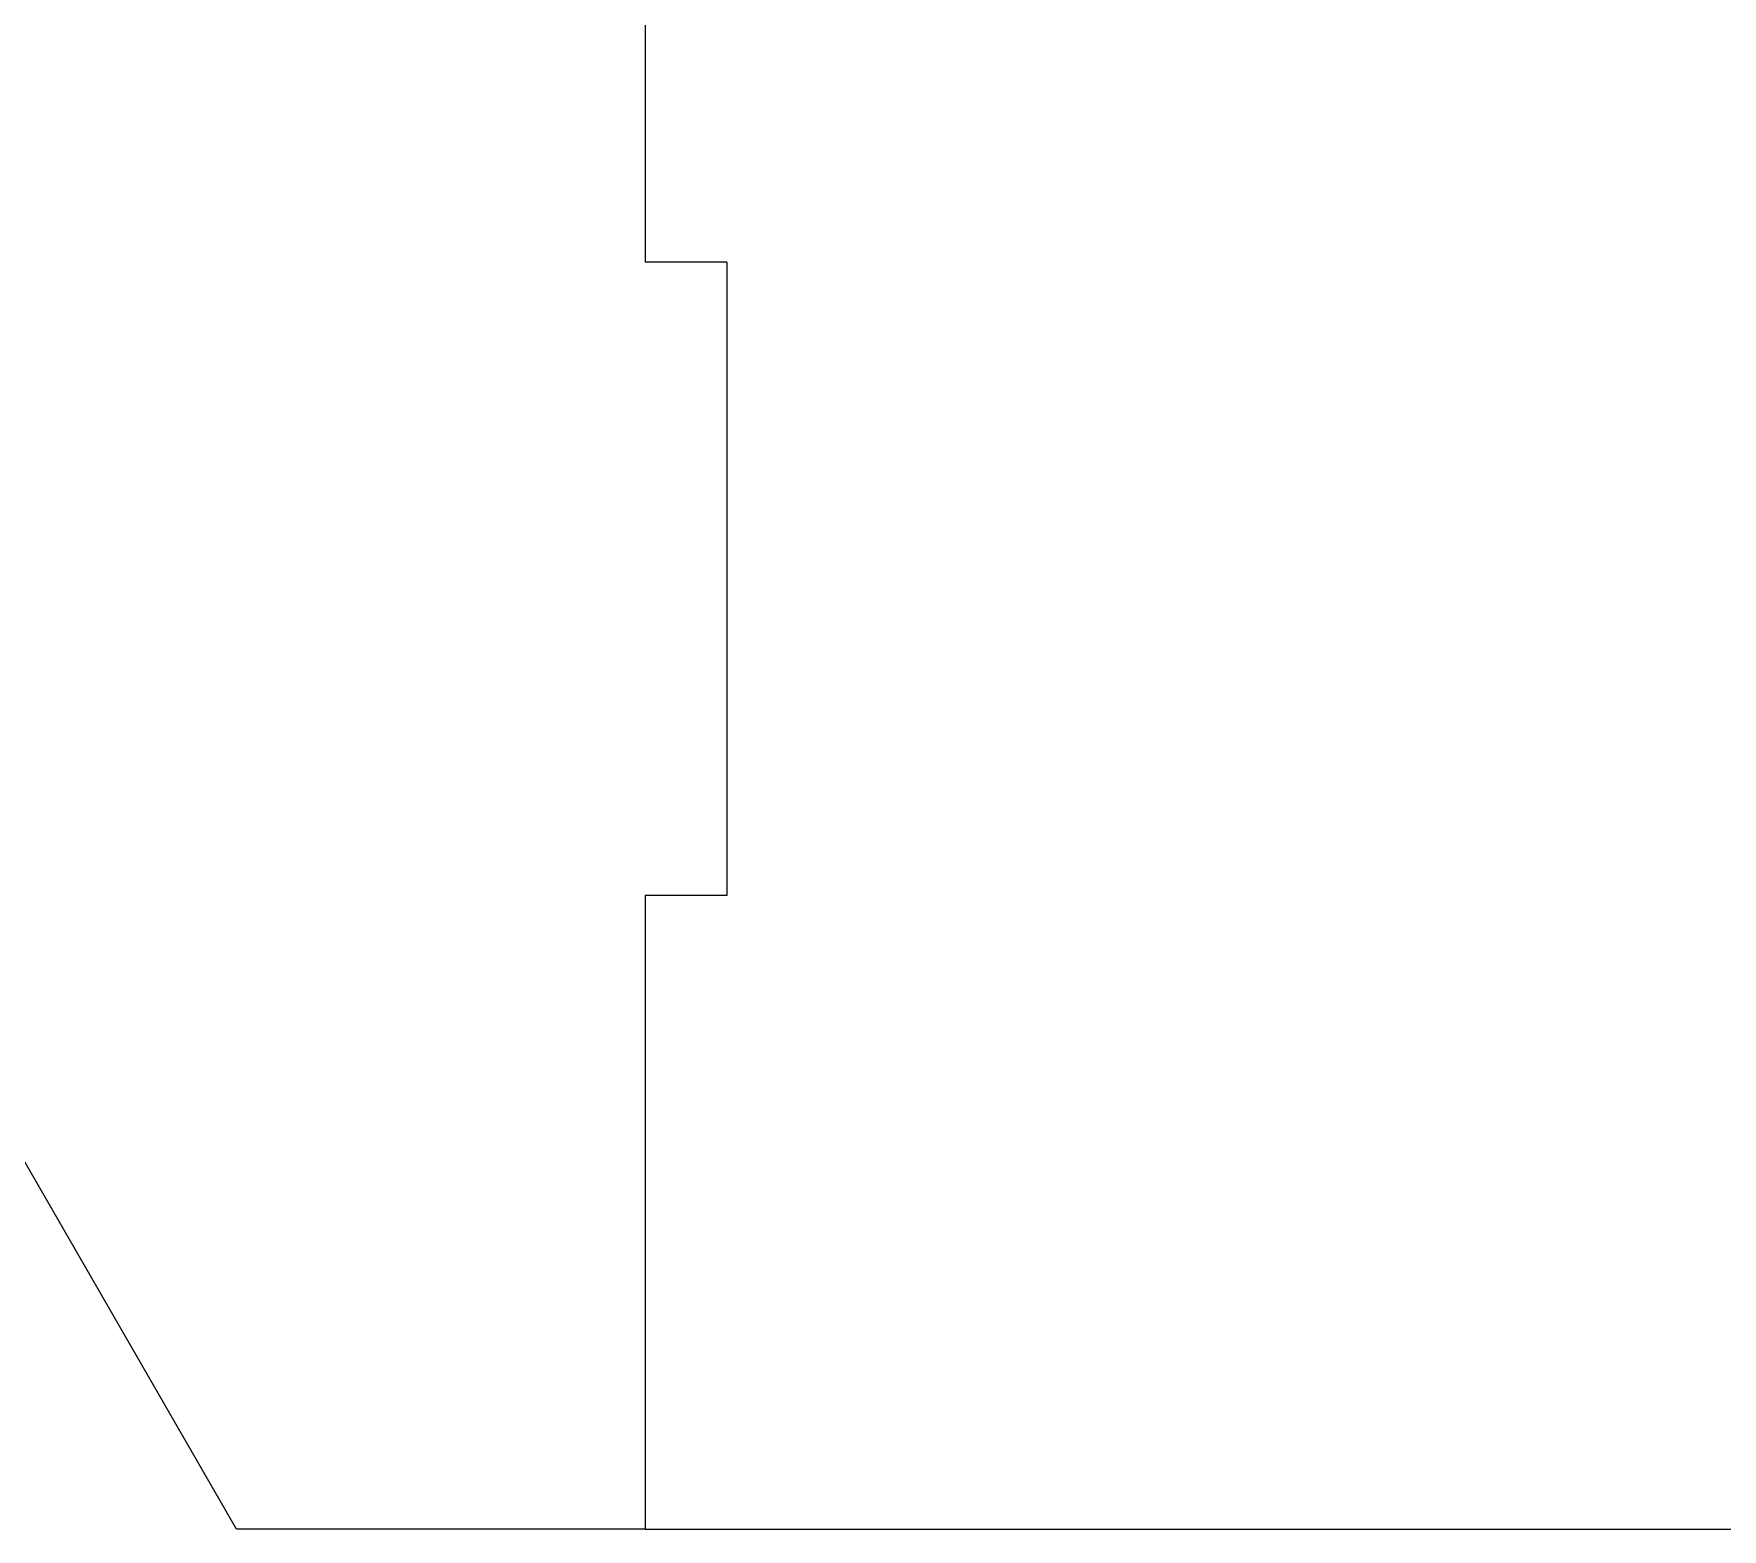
# Model space of a CAD drawing. Header units: metres. Extents: x -544 to 104, y 0 to 186.
# Drawn here: x -303.9 to -221.3, y 0 to 73.2 of the extents above; entities that cross this region are included whole.
import ezdxf

# ---------------------------------------------------------------- set-up
doc = ezdxf.new("R2010")
doc.units = ezdxf.units.M

msp = doc.modelspace()

# ---------------------------------------------------------------- linework, layer by layer
at = {"layer": 'GROUP0'}
for p, q in [((-274, 93), (-274, 62)), ((-270, 62), (-274, 62)), ((-270, 62), (-270, 31)), ((-274, 31), (-274, 0)), ((-270, 31), (-274, 31)), ((-274, 0), (-174, 0))]:
    msp.add_line(p, q, dxfattribs=at)
at = {"layer": 'GROUP3'}
for p, q in [((-274, 93), (-274, 62)), ((-270, 62), (-274, 62)), ((-270, 62), (-270, 31)), ((-274, 31), (-274, 0)), ((-270, 31), (-274, 31)), ((-294, 0), (-309, 26)), ((-274, 0), (-294, 0))]:
    msp.add_line(p, q, dxfattribs=at)

doc.saveas('drawing.dxf')
